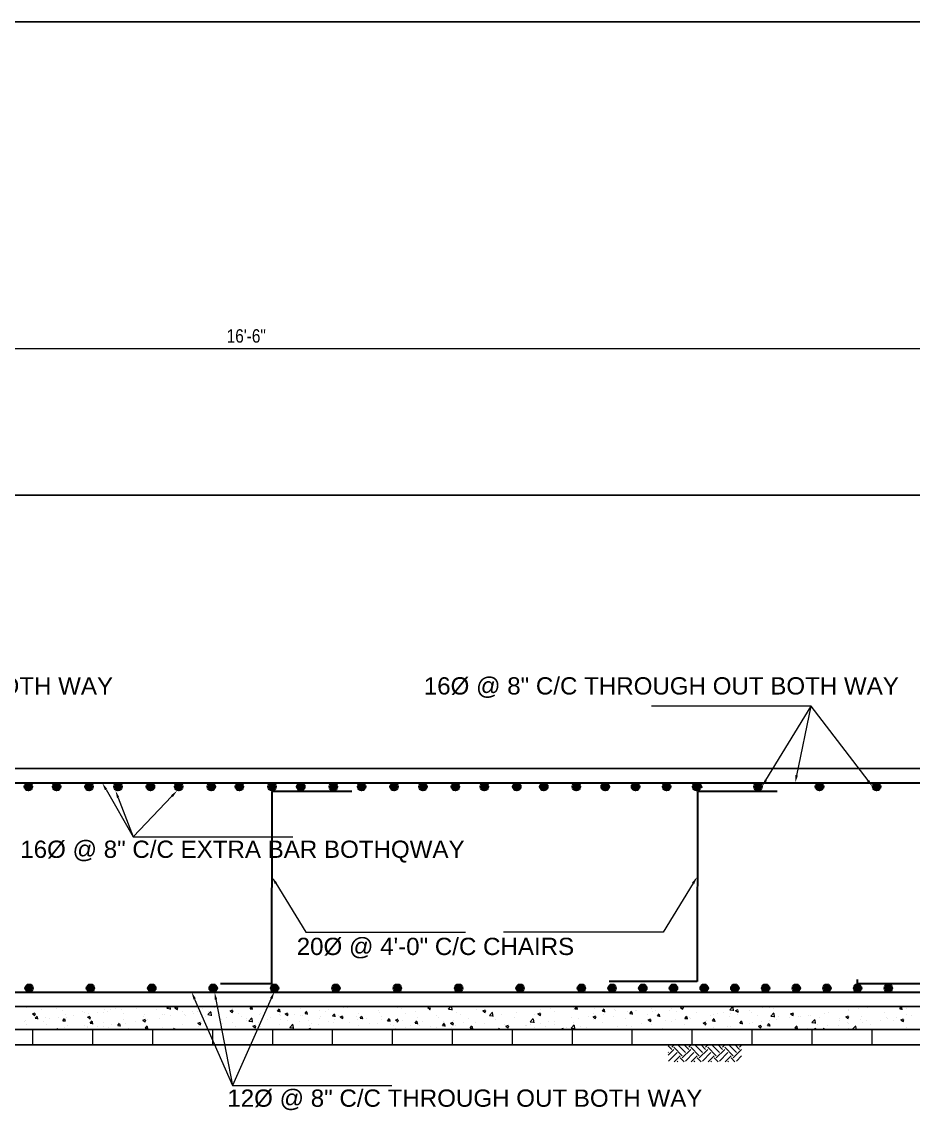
# Model space of a CAD drawing. Header units: inches. Extents: x 57837 to 133168, y 6972 to 27776.
# Drawn here: x 69061 to 69526, y 19469 to 20037 of the extents above; entities that cross this region are included whole.
import ezdxf

# ---------------------------------------------------------------- set-up
doc = ezdxf.new("R2010")
doc.units = ezdxf.units.IN
doc.header["$MEASUREMENT"] = 0
for name, color, linetype, lineweight in [('DIM', 2, 'Continuous', 13), ('HACTH', 153, 'Continuous', 5), ('HATCH', 74, 'Continuous', 5), ('ROD', 1, 'Continuous', 40), ('rod position', 1, 'Continuous', 30)]:
    doc.layers.add(name, color=color, linetype=linetype, lineweight=lineweight)
doc.layers.add('elevation', color=3, linetype='Continuous')
doc.layers.add('text', color=255, linetype='Continuous')
doc.styles.add('Arial', font='arial.ttf', dxfattribs={"height": 6.5})
doc.styles.get("Standard").update_dxf_attribs({"font": 'ARIALN.TTF', "height": 7})

msp = doc.modelspace()

# ---------------------------------------------------------------- hatches: boundary and pattern name
at = {"layer": 'ROD'}
h = msp.add_hatch(color=5, dxfattribs=at)
h.set_gradient(color1=(0, 0, 255), one_color=1, tint=1, name='SPHERICAL')
h.paths.add_polyline_path([(69066.89, 19637.99, 1), (69062.89, 19637.99, 1)])
h = msp.add_hatch(color=5, dxfattribs=at)
h.set_gradient(color1=(0, 0, 255), one_color=1, tint=1, name='SPHERICAL')
h.paths.add_polyline_path([(69081.6, 19637.99, 1), (69077.6, 19637.99, 1)])
h = msp.add_hatch(color=5, dxfattribs=at)
h.set_gradient(color1=(0, 0, 255), one_color=1, tint=1, name='SPHERICAL')
h.paths.add_polyline_path([(69098.56, 19637.99, 1), (69094.56, 19637.99, 1)])
h = msp.add_hatch(color=5, dxfattribs=at)
h.set_gradient(color1=(0, 0, 255), one_color=1, tint=1, name='SPHERICAL')
h.paths.add_polyline_path([(69113.6, 19637.99, 1), (69109.6, 19637.99, 1)])
h = msp.add_hatch(color=5, dxfattribs=at)
h.set_gradient(color1=(0, 0, 255), one_color=1, tint=1, name='SPHERICAL')
h.paths.add_polyline_path([(69130.56, 19637.99, 1), (69126.56, 19637.99, 1)])
h = msp.add_hatch(color=5, dxfattribs=at)
h.set_gradient(color1=(0, 0, 255), one_color=1, tint=1, name='SPHERICAL')
h.paths.add_polyline_path([(69145.27, 19637.99, 1), (69141.27, 19637.99, 1)])
h = msp.add_hatch(color=5, dxfattribs=at)
h.set_gradient(color1=(0, 0, 255), one_color=1, tint=1, name='SPHERICAL')
h.paths.add_polyline_path([(69162.23, 19637.99, 1), (69158.23, 19637.99, 1)])
h = msp.add_hatch(color=5, dxfattribs=at)
h.set_gradient(color1=(0, 0, 255), one_color=1, tint=1, name='SPHERICAL')
h.paths.add_polyline_path([(69176.93, 19637.99, 1), (69172.93, 19637.99, 1)])
h = msp.add_hatch(color=5, dxfattribs=at)
h.set_gradient(color1=(0, 0, 255), one_color=1, tint=1, name='SPHERICAL')
h.paths.add_polyline_path([(69193.89, 19637.99, 1), (69189.89, 19637.99, 1)])
h = msp.add_hatch(color=5, dxfattribs=at)
h.set_gradient(color1=(0, 0, 255), one_color=1, tint=1, name='SPHERICAL')
h.paths.add_polyline_path([(69208.93, 19637.99, 1), (69204.93, 19637.99, 1)])
h = msp.add_hatch(color=5, dxfattribs=at)
h.set_gradient(color1=(0, 0, 255), one_color=1, tint=1, name='SPHERICAL')
h.paths.add_polyline_path([(69225.89, 19637.99, 1), (69221.89, 19637.99, 1)])
h = msp.add_hatch(color=5, dxfattribs=at)
h.set_gradient(color1=(0, 0, 255), one_color=1, tint=1, name='SPHERICAL')
h.paths.add_polyline_path([(69240.6, 19637.99, 1), (69236.6, 19637.99, 1)])
h = msp.add_hatch(color=5, dxfattribs=at)
h.set_gradient(color1=(0, 0, 255), one_color=1, tint=1, name='SPHERICAL')
h.paths.add_polyline_path([(69257.56, 19637.99, 1), (69253.56, 19637.99, 1)])
h = msp.add_hatch(color=5, dxfattribs=at)
h.set_gradient(color1=(0, 0, 255), one_color=1, tint=1, name='SPHERICAL')
h.paths.add_polyline_path([(69272.6, 19637.99, 1), (69268.6, 19637.99, 1)])
h = msp.add_hatch(color=5, dxfattribs=at)
h.set_gradient(color1=(0, 0, 255), one_color=1, tint=1, name='SPHERICAL')
h.paths.add_polyline_path([(69289.56, 19637.99, 1), (69285.56, 19637.99, 1)])
h = msp.add_hatch(color=5, dxfattribs=at)
h.set_gradient(color1=(0, 0, 255), one_color=1, tint=1, name='SPHERICAL')
h.paths.add_polyline_path([(69304.6, 19637.99, 1), (69300.6, 19637.99, 1)])
h = msp.add_hatch(color=5, dxfattribs=at)
h.set_gradient(color1=(0, 0, 255), one_color=1, tint=1, name='SPHERICAL')
h.paths.add_polyline_path([(69321.56, 19637.99, 1), (69317.56, 19637.99, 1)])
h = msp.add_hatch(color=5, dxfattribs=at)
h.set_gradient(color1=(0, 0, 255), one_color=1, tint=1, name='SPHERICAL')
h.paths.add_polyline_path([(69335.63, 19637.99, 1), (69331.63, 19637.99, 1)])
h = msp.add_hatch(color=5, dxfattribs=at)
h.set_gradient(color1=(0, 0, 255), one_color=1, tint=1, name='SPHERICAL')
h.paths.add_polyline_path([(69352.59, 19637.99, 1), (69348.59, 19637.99, 1)])
h = msp.add_hatch(color=5, dxfattribs=at)
h.set_gradient(color1=(0, 0, 255), one_color=1, tint=1, name='SPHERICAL')
h.paths.add_polyline_path([(69367.63, 19637.99, 1), (69363.63, 19637.99, 1)])
h = msp.add_hatch(color=5, dxfattribs=at)
h.set_gradient(color1=(0, 0, 255), one_color=1, tint=1, name='SPHERICAL')
h.paths.add_polyline_path([(69383.45, 19637.99, 1), (69379.45, 19637.99, 1)])
h = msp.add_hatch(color=5, dxfattribs=at)
h.set_gradient(color1=(0, 0, 255), one_color=1, tint=1, name='SPHERICAL')
h.paths.add_polyline_path([(69399.63, 19637.99, 1), (69395.63, 19637.99, 1)])
h = msp.add_hatch(color=5, dxfattribs=at)
h.set_gradient(color1=(0, 0, 255), one_color=1, tint=1, name='SPHERICAL')
h.paths.add_polyline_path([(69415.33, 19637.99, 1), (69411.33, 19637.99, 1)])
h = msp.add_hatch(color=5, dxfattribs=at)
h.set_gradient(color1=(0, 0, 255), one_color=1, tint=1, name='SPHERICAL')
h.paths.add_polyline_path([(69447.33, 19637.99, 1), (69443.33, 19637.99, 1)])
h = msp.add_hatch(color=5, dxfattribs=at)
h.set_gradient(color1=(0, 0, 255), one_color=1, tint=1, name='SPHERICAL')
h.paths.add_polyline_path([(69479.38, 19637.99, 1), (69475.38, 19637.99, 1)])
h = msp.add_hatch(color=5, dxfattribs=at)
h.set_gradient(color1=(0, 0, 255), one_color=1, tint=1, name='SPHERICAL')
h.paths.add_polyline_path([(69509.12, 19637.99, 1), (69505.12, 19637.99, 1)])
h = msp.add_hatch(color=5, dxfattribs=at)
h.set_gradient(color1=(0, 0, 255), one_color=1, tint=1, name='SPHERICAL')
h.paths.add_polyline_path([(69067.25, 19532.96, 1), (69063.25, 19532.96, 1)])
h = msp.add_hatch(color=5, dxfattribs=at)
h.set_gradient(color1=(0, 0, 255), one_color=1, tint=1, name='SPHERICAL')
h.paths.add_polyline_path([(69099.25, 19532.96, 1), (69095.25, 19532.96, 1)])
h = msp.add_hatch(color=5, dxfattribs=at)
h.set_gradient(color1=(0, 0, 255), one_color=1, tint=1, name='SPHERICAL')
h.paths.add_polyline_path([(69131.25, 19532.96, 1), (69127.25, 19532.96, 1)])
h = msp.add_hatch(color=5, dxfattribs=at)
h.set_gradient(color1=(0, 0, 255), one_color=1, tint=1, name='SPHERICAL')
h.paths.add_polyline_path([(69163.25, 19532.96, 1), (69159.25, 19532.96, 1)])
h = msp.add_hatch(color=5, dxfattribs=at)
h.set_gradient(color1=(0, 0, 255), one_color=1, tint=1, name='SPHERICAL')
h.paths.add_polyline_path([(69195.25, 19532.96, 1), (69191.25, 19532.96, 1)])
h = msp.add_hatch(color=5, dxfattribs=at)
h.set_gradient(color1=(0, 0, 255), one_color=1, tint=1, name='SPHERICAL')
h.paths.add_polyline_path([(69227.25, 19532.96, 1), (69223.25, 19532.96, 1)])
h = msp.add_hatch(color=5, dxfattribs=at)
h.set_gradient(color1=(0, 0, 255), one_color=1, tint=1, name='SPHERICAL')
h.paths.add_polyline_path([(69259.25, 19532.96, 1), (69255.25, 19532.96, 1)])
h = msp.add_hatch(color=5, dxfattribs=at)
h.set_gradient(color1=(0, 0, 255), one_color=1, tint=1, name='SPHERICAL')
h.paths.add_polyline_path([(69291.25, 19532.96, 1), (69287.25, 19532.96, 1)])
h = msp.add_hatch(color=5, dxfattribs=at)
h.set_gradient(color1=(0, 0, 255), one_color=1, tint=1, name='SPHERICAL')
h.paths.add_polyline_path([(69323.25, 19532.96, 1), (69319.25, 19532.96, 1)])
h = msp.add_hatch(color=5, dxfattribs=at)
h.set_gradient(color1=(0, 0, 255), one_color=1, tint=1, name='SPHERICAL')
h.paths.add_polyline_path([(69355.25, 19532.96, 1), (69351.25, 19532.96, 1)])
h = msp.add_hatch(color=5, dxfattribs=at)
h.set_gradient(color1=(0, 0, 255), one_color=1, tint=1, name='SPHERICAL')
h.paths.add_polyline_path([(69371.25, 19532.96, 1), (69367.25, 19532.96, 1)])
h = msp.add_hatch(color=5, dxfattribs=at)
h.set_gradient(color1=(0, 0, 255), one_color=1, tint=1, name='SPHERICAL')
h.paths.add_polyline_path([(69387.25, 19532.96, 1), (69383.25, 19532.96, 1)])
h = msp.add_hatch(color=5, dxfattribs=at)
h.set_gradient(color1=(0, 0, 255), one_color=1, tint=1, name='SPHERICAL')
h.paths.add_polyline_path([(69403.25, 19532.96, 1), (69399.25, 19532.96, 1)])
h = msp.add_hatch(color=5, dxfattribs=at)
h.set_gradient(color1=(0, 0, 255), one_color=1, tint=1, name='SPHERICAL')
h.paths.add_polyline_path([(69419.25, 19532.96, 1), (69415.25, 19532.96, 1)])
h = msp.add_hatch(color=5, dxfattribs=at)
h.set_gradient(color1=(0, 0, 255), one_color=1, tint=1, name='SPHERICAL')
h.paths.add_polyline_path([(69435.25, 19532.96, 1), (69431.25, 19532.96, 1)])
h = msp.add_hatch(color=5, dxfattribs=at)
h.set_gradient(color1=(0, 0, 255), one_color=1, tint=1, name='SPHERICAL')
h.paths.add_polyline_path([(69451.25, 19532.96, 1), (69447.25, 19532.96, 1)])
h = msp.add_hatch(color=5, dxfattribs=at)
h.set_gradient(color1=(0, 0, 255), one_color=1, tint=1, name='SPHERICAL')
h.paths.add_polyline_path([(69467.25, 19532.96, 1), (69463.25, 19532.96, 1)])
h = msp.add_hatch(color=5, dxfattribs=at)
h.set_gradient(color1=(0, 0, 255), one_color=1, tint=1, name='SPHERICAL')
h.paths.add_polyline_path([(69483.25, 19532.96, 1), (69479.25, 19532.96, 1)])
h = msp.add_hatch(color=5, dxfattribs=at)
h.set_gradient(color1=(0, 0, 255), one_color=1, tint=1, name='SPHERICAL')
h.paths.add_polyline_path([(69499.25, 19532.96, 1), (69495.25, 19532.96, 1)])
h = msp.add_hatch(color=5, dxfattribs=at)
h.set_gradient(color1=(0, 0, 255), one_color=1, tint=1, name='SPHERICAL')
h.paths.add_polyline_path([(69515.25, 19532.96, 1), (69511.25, 19532.96, 1)])

# ---------------------------------------------------------------- linework, layer by layer
at = {"color": 1}
msp.add_line((67637.87, 20036.78), (70517.87, 20036.78), dxfattribs=at)
at = {"layer": 'DIM'}
msp.add_line((69571.13, 19866.35), (68786.35, 19866.35), dxfattribs=at)
at = {"layer": 'DIM', "lineweight": 13}
for p, q in [((69473.08, 19679.97), (69389.84, 19679.97)), ((69473.08, 19679.97), (69389.84, 19679.97)), ((69473.08, 19679.97), (69389.84, 19679.97)), ((69449.42, 19641.4), (69473.08, 19679.97)), ((69465.5, 19643.91), (69473.08, 19679.97)), ((69502.69, 19641.17), (69473.08, 19679.97)), ((69105.38, 19636.52), (69119.58, 19611.94)), ((69111.72, 19632.26), (69119.58, 19611.94)), ((69139.72, 19633.09), (69119.58, 19611.94)), ((69119.58, 19611.94), (69202.82, 19611.94)), ((69119.58, 19611.94), (69202.82, 19611.94)), ((69119.58, 19611.94), (69202.82, 19611.94)), ((69193.93, 19587.63), (69209.62, 19562.16)), ((69411.49, 19587.63), (69395.8, 19562.16)), ((69209.62, 19562.16), (69292.85, 19562.16)), ((69395.8, 19562.16), (69312.56, 19562.16)), ((69151.59, 19527.29), (69171.24, 19482.18)), ((69162.68, 19527.03), (69171.24, 19482.18)), ((69191.53, 19527.57), (69171.24, 19482.18)), ((69171.24, 19482.18), (69254.47, 19482.18)), ((69171.24, 19482.18), (69254.47, 19482.18)), ((69171.24, 19482.18), (69254.47, 19482.18))]:
    msp.add_line(p, q, dxfattribs=at)
for points in [[(69104.81, 19636.19), (69103.38, 19639.98), (69105.96, 19636.85)], [(69449.99, 19641.05), (69447.33, 19637.99), (69448.85, 19641.75)], [(69466.15, 19643.77), (69464.68, 19639.99), (69464.85, 19644.05)], [(69503.22, 19641.58), (69505.12, 19637.99), (69502.16, 19640.77)], [(69111.1, 19632.02), (69110.28, 19635.99), (69112.34, 19632.5)], [(69139.24, 19633.55), (69142.48, 19635.98), (69140.21, 19632.63)], [(69193.36, 19587.28), (69191.83, 19591.03), (69194.49, 19587.98)], [(69410.92, 19587.98), (69413.59, 19591.03), (69412.06, 19587.28)], [(69150.97, 19527.02), (69149.99, 19530.96), (69152.2, 19527.56)], [(69162.03, 19526.9), (69161.93, 19530.96), (69163.34, 19527.15)], [(69190.92, 19527.84), (69193.16, 19531.22), (69192.14, 19527.3)]]:
    msp.add_solid(points, dxfattribs=at)
at = {"layer": 'elevation'}
for p, q in [((70378.08, 19790.03), (68818.04, 19790.03)), ((68818.04, 19647.48), (69538.82, 19647.47)), ((67748.73, 19523.48), (70378.08, 19523.48)), ((67748.73, 19523.48), (70378.08, 19523.48)), ((70378.08, 19511.48), (67748.73, 19511.48)), ((70378.08, 19511.48), (67748.73, 19511.48)), ((67748.73, 19503.48), (70378.08, 19503.48))]:
    msp.add_line(p, q, dxfattribs=at)
at = {"layer": 'HACTH', "lineweight": 0}
for p, q in [((69063.83, 19522.88), (69063.83, 19522.88)), ((69068.36, 19523.21), (69068.36, 19523.21)), ((69071.94, 19521.72), (69071.94, 19521.72)), ((69079.71, 19522.14), (69079.71, 19522.14)), ((69082.62, 19521.27), (69082.62, 19521.27)), ((69093.29, 19520.82), (69093.29, 19520.82)), ((69099.75, 19523.06), (69099.75, 19523.06)), ((69104.45, 19521.69), (69104.45, 19521.69)), ((69105.95, 19520.97), (69105.95, 19520.97)), ((69107.83, 19521.76), (69107.83, 19521.76)), ((69110.43, 19522.61), (69110.43, 19522.61)), ((69113.52, 19521.96), (69113.52, 19521.96)), ((69113.71, 19523.31), (69113.77, 19523.48)), ((69114.84, 19523.19), (69114.84, 19523.19)), ((69121.11, 19522.15), (69121.11, 19522.15)), ((69131.78, 19521.7), (69131.78, 19521.7)), ((69137.14, 19522.46), (69138.11, 19523.48)), ((69137.14, 19522.46), (69138.92, 19522.19)), ((69139.07, 19521.85), (69138.88, 19523.48)), ((69141.31, 19522.76), (69142.71, 19523.3)), ((69141.31, 19522.76), (69142.3, 19522.09)), ((69142.45, 19521.71), (69142.86, 19522.92)), ((69142.46, 19521.25), (69142.46, 19521.25)), ((69145.35, 19520.72), (69145.35, 19520.72)), ((69150.46, 19520.76), (69150.46, 19520.76)), ((69153.14, 19520.8), (69153.14, 19520.8)), ((69155.62, 19522.13), (69155.62, 19522.13)), ((69158.49, 19519.15), (69160.05, 19520.78)), ((69158.69, 19520.71), (69158.69, 19520.71)), ((69162.13, 19522.77), (69162.13, 19522.77)), ((69165.72, 19523.41), (69165.72, 19523.41)), ((69166.68, 19523.48), (69167.31, 19523.42)), ((69167.46, 19523.04), (69167.38, 19523.48)), ((69170.05, 19521.16), (69171.45, 19521.7)), ((69170.05, 19521.16), (69171.04, 19520.49)), ((69171.2, 19520.11), (69171.6, 19521.32)), ((69171.32, 19522.38), (69171.32, 19522.38)), ((69176.33, 19523.04), (69176.33, 19523.04)), ((69180.46, 19522.27), (69181.42, 19523.42)), ((69180.46, 19522.27), (69181.66, 19522.17)), ((69181.81, 19521.78), (69181.58, 19523.03)), ((69194.81, 19521.01), (69195.77, 19522.16)), ((69194.81, 19521.01), (69196, 19520.91)), ((69196.15, 19520.53), (69195.92, 19521.78)), ((69196.24, 19520.94), (69196.24, 19520.94)), ((69206.63, 19522.44), (69206.63, 19522.44)), ((69209.15, 19519.76), (69210.12, 19520.91)), ((69210.5, 19519.27), (69210.27, 19520.52)), ((69216.48, 19521.13), (69216.48, 19521.13)), ((69219.62, 19520.84), (69219.62, 19520.84)), ((69221.49, 19521.79), (69221.49, 19521.79)), ((69229.06, 19522.78), (69229.06, 19522.78)), ((69231.28, 19522.85), (69231.28, 19522.85)), ((69245.49, 19523.35), (69245.53, 19523.48)), ((69247.41, 19521.38), (69247.41, 19521.38)), ((69257.51, 19522.66), (69257.51, 19522.66)), ((69259.4, 19522.46), (69259.4, 19522.46)), ((69266.65, 19520.54), (69266.65, 19520.54)), ((69273.08, 19522.81), (69274.48, 19523.34)), ((69273.08, 19522.81), (69274.08, 19522.13)), ((69274.23, 19521.75), (69274.63, 19522.96)), ((69274.23, 19521.53), (69274.23, 19521.53)), ((69283.9, 19522.08), (69285.24, 19523.48)), ((69283.9, 19522.08), (69285.68, 19521.81)), ((69285.84, 19521.47), (69285.61, 19523.37)), ((69286.86, 19523.2), (69286.86, 19523.2)), ((69298.42, 19521.69), (69298.42, 19521.69)), ((69301.82, 19521.2), (69303.22, 19521.74)), ((69301.82, 19521.2), (69302.82, 19520.53)), ((69302.03, 19521.47), (69302.03, 19521.47)), ((69302.97, 19520.15), (69303.38, 19521.36)), ((69308.69, 19523.1), (69308.69, 19523.1)), ((69313.7, 19523.47), (69313.7, 19523.47)), ((69332.02, 19521.95), (69332.02, 19521.95)), ((69335.86, 19523.48), (69336.68, 19523.4)), ((69336.83, 19523.02), (69336.75, 19523.48)), ((69337.03, 19522.61), (69337.03, 19522.61)), ((69338.53, 19523.35), (69338.53, 19523.35)), ((69339.2, 19520.63), (69339.2, 19520.63)), ((69349.21, 19522.9), (69349.21, 19522.9)), ((69349.3, 19521.91), (69349.3, 19521.91)), ((69349.83, 19522.25), (69350.79, 19523.4)), ((69349.83, 19522.25), (69351.02, 19522.15)), ((69351.18, 19521.76), (69350.95, 19523.02)), ((69359.69, 19523.41), (69359.69, 19523.41)), ((69359.88, 19522.45), (69359.88, 19522.45)), ((69364.17, 19521), (69365.14, 19522.15)), ((69364.17, 19521), (69365.37, 19520.89)), ((69365.52, 19520.51), (69365.29, 19521.76)), ((69370.56, 19522), (69370.56, 19522)), ((69371.19, 19521.55), (69371.19, 19521.55)), ((69377.19, 19520.7), (69377.19, 19520.7)), ((69377.26, 19523.4), (69377.29, 19523.48)), ((69378.52, 19519.74), (69379.48, 19520.89)), ((69379.87, 19519.25), (69379.64, 19520.51)), ((69381.24, 19521.55), (69381.24, 19521.55)), ((69382.19, 19521.36), (69382.19, 19521.36)), ((69389.77, 19522.35), (69389.77, 19522.35)), ((69390.21, 19520.94), (69390.21, 19520.94)), ((69391.91, 19521.1), (69391.91, 19521.1)), ((69399.31, 19521.16), (69399.31, 19521.16)), ((69400.47, 19522.35), (69400.47, 19522.35)), ((69402.59, 19520.65), (69402.59, 19520.65)), ((69404.86, 19522.85), (69406.26, 19523.39)), ((69404.86, 19522.85), (69405.85, 19522.18)), ((69406, 19521.8), (69406.41, 19523)), ((69410.97, 19523.16), (69410.97, 19523.16)), ((69430.67, 19521.7), (69432.22, 19523.33)), ((69430.67, 19521.7), (69432.45, 19521.43)), ((69432.6, 19521.09), (69432.38, 19522.99)), ((69433.6, 19521.25), (69435, 19521.79)), ((69433.6, 19521.25), (69434.59, 19520.58)), ((69434.75, 19520.19), (69435.15, 19521.4)), ((69434.93, 19521.1), (69434.93, 19521.1)), ((69441.09, 19521.16), (69441.09, 19521.16)), ((69447.56, 19522.77), (69447.56, 19522.77)), ((69451.48, 19522.66), (69451.48, 19522.66)), ((69452.57, 19523.43), (69452.57, 19523.43)), ((69453.6, 19522.17), (69453.6, 19522.17)), ((69492.26, 19521.59), (69492.26, 19521.59)), ((69492.72, 19521.52), (69492.72, 19521.52)), ((69497.73, 19522.18), (69497.73, 19522.18)), ((69502.37, 19522.87), (69502.37, 19522.87)), ((69505.03, 19523.48), (69506.05, 19523.39)), ((69505.31, 19523.17), (69505.31, 19523.17)), ((69506.2, 19523), (69506.11, 19523.48)), ((69509.04, 19523.44), (69509.05, 19523.48)), ((69519.2, 19522.24), (69520.16, 19523.39)), ((69519.2, 19522.24), (69520.39, 19522.13)), ((69520.54, 19521.75), (69520.31, 19523)), ((69522.76, 19522.25), (69522.76, 19522.25)), ((69063.1, 19515.33), (69063.1, 19515.33)), ((69063.59, 19516.22), (69063.59, 19516.22)), ((69067.02, 19519.52), (69068.42, 19520.05)), ((69067.02, 19519.52), (69068.01, 19518.84)), ((69068.05, 19520.14), (69068.05, 19520.14)), ((69068.16, 19518.46), (69068.57, 19519.67)), ((69068.47, 19517.27), (69069.44, 19518.42)), ((69068.47, 19517.27), (69069.67, 19517.16)), ((69069.82, 19516.78), (69069.59, 19518.03)), ((69072.84, 19515.75), (69072.84, 19515.75)), ((69073.69, 19517.5), (69073.69, 19517.5)), ((69075.73, 19516.99), (69075.73, 19516.99)), ((69080.74, 19517.65), (69080.74, 19517.65)), ((69082.82, 19516.01), (69083.78, 19517.16)), ((69082.82, 19516.01), (69084.01, 19515.91)), ((69084.17, 19515.52), (69083.94, 19516.78)), ((69084.08, 19519), (69084.08, 19519)), ((69084.51, 19517.75), (69084.51, 19517.75)), ((69088.31, 19518.64), (69088.31, 19518.64)), ((69094.35, 19520.41), (69094.35, 19520.41)), ((69095.76, 19517.91), (69097.16, 19518.45)), ((69095.76, 19517.91), (69096.75, 19517.24)), ((69096.17, 19519.75), (69096.17, 19519.75)), ((69096.91, 19516.86), (69097.31, 19518.07)), ((69097.16, 19514.76), (69098.13, 19515.9)), ((69098.51, 19514.27), (69098.28, 19515.52)), ((69100.94, 19520.31), (69100.94, 19520.31)), ((69103.97, 19520.37), (69103.97, 19520.37)), ((69104.21, 19515.03), (69104.21, 19515.03)), ((69114.59, 19516.53), (69114.59, 19516.53)), ((69114.65, 19519.92), (69114.65, 19519.92)), ((69120.89, 19515.74), (69120.89, 19515.74)), ((69124.5, 19516.31), (69125.9, 19516.85)), ((69124.5, 19516.31), (69125.5, 19515.64)), ((69124.86, 19517.94), (69124.86, 19517.94)), ((69125.32, 19519.47), (69125.32, 19519.47)), ((69125.65, 19515.26), (69126.06, 19516.47)), ((69125.9, 19516.4), (69125.9, 19516.4)), ((69127.14, 19516.76), (69127.14, 19516.76)), ((69133.48, 19517.4), (69133.48, 19517.4)), ((69134.97, 19519.22), (69134.97, 19519.22)), ((69136, 19519.02), (69136, 19519.02)), ((69138.8, 19518.76), (69138.8, 19518.76)), ((69146.11, 19519.06), (69146.11, 19519.06)), ((69146.68, 19518.57), (69146.68, 19518.57)), ((69151.11, 19519.72), (69151.11, 19519.72)), ((69153.24, 19514.71), (69154.65, 19515.25)), ((69154.39, 19513.66), (69154.8, 19514.86)), ((69155.38, 19515.47), (69155.38, 19515.47)), ((69157.35, 19518.11), (69157.35, 19518.11)), ((69158.49, 19519.15), (69160.27, 19518.88)), ((69160.42, 19518.54), (69160.2, 19520.44)), ((69163.81, 19520.35), (69163.81, 19520.35)), ((69165.48, 19516.75), (69165.48, 19516.75)), ((69168.03, 19517.66), (69168.03, 19517.66)), ((69171.06, 19515.15), (69171.06, 19515.15)), ((69174.49, 19519.9), (69174.49, 19519.9)), ((69175.87, 19518.25), (69175.87, 19518.25)), ((69178.64, 19516.15), (69178.64, 19516.15)), ((69178.71, 19517.21), (69178.71, 19517.21)), ((69179.83, 19515.84), (69181.39, 19517.47)), ((69179.83, 19515.84), (69181.61, 19515.57)), ((69181.76, 19515.23), (69181.54, 19517.13)), ((69184.63, 19514.84), (69184.63, 19514.84)), ((69185.17, 19519.45), (69185.17, 19519.45)), ((69186.14, 19519.66), (69186.14, 19519.66)), ((69189.38, 19516.76), (69189.38, 19516.76)), ((69191.27, 19517.81), (69191.27, 19517.81)), ((69195.84, 19519), (69195.84, 19519)), ((69196.28, 19518.47), (69196.28, 19518.47)), ((69196.29, 19516.84), (69196.29, 19516.84)), ((69198.79, 19519.56), (69200.19, 19520.1)), ((69198.79, 19519.56), (69199.79, 19518.89)), ((69199.94, 19518.51), (69200.35, 19519.71)), ((69200.06, 19516.31), (69200.06, 19516.31)), ((69203.85, 19519.46), (69203.85, 19519.46)), ((69206.38, 19515.78), (69206.38, 19515.78)), ((69206.52, 19518.55), (69206.52, 19518.55)), ((69207.96, 19518.84), (69207.96, 19518.84)), ((69209.15, 19519.76), (69210.35, 19519.65)), ((69210.74, 19515.86), (69210.74, 19515.86)), ((69216.65, 19517.19), (69216.65, 19517.19)), ((69217.2, 19518.09), (69217.2, 19518.09)), ((69221.41, 19515.41), (69221.41, 19515.41)), ((69223.5, 19518.5), (69224.46, 19519.65)), ((69223.5, 19518.5), (69224.69, 19518.4)), ((69223.8, 19514.9), (69223.8, 19514.9)), ((69224.41, 19516.45), (69224.41, 19516.45)), ((69224.84, 19518.02), (69224.61, 19519.27)), ((69226.75, 19518.47), (69226.75, 19518.47)), ((69227.53, 19517.96), (69228.93, 19518.49)), ((69227.53, 19517.96), (69228.53, 19517.29)), ((69227.87, 19517.64), (69227.87, 19517.64)), ((69228.68, 19516.9), (69229.09, 19518.11)), ((69232.09, 19514.96), (69232.09, 19514.96)), ((69236.08, 19518.45), (69236.08, 19518.45)), ((69236.43, 19516.56), (69236.43, 19516.56)), ((69237.14, 19519.97), (69237.14, 19519.97)), ((69237.84, 19517.25), (69238.81, 19518.4)), ((69237.84, 19517.25), (69239.04, 19517.14)), ((69238.55, 19517.19), (69238.55, 19517.19)), ((69239.19, 19516.76), (69238.96, 19518.01)), ((69241.44, 19517.22), (69241.44, 19517.22)), ((69247.74, 19520.46), (69247.74, 19520.46)), ((69249.01, 19518.22), (69249.01, 19518.22)), ((69249.22, 19516.74), (69249.22, 19516.74)), ((69252.19, 19515.99), (69253.15, 19517.14)), ((69252.19, 19515.99), (69253.38, 19515.89)), ((69253.54, 19515.51), (69253.3, 19516.76)), ((69256.28, 19516.36), (69257.68, 19516.89)), ((69256.28, 19516.36), (69257.27, 19515.68)), ((69257.27, 19516), (69257.27, 19516)), ((69257.42, 19515.3), (69257.83, 19516.51)), ((69259.9, 19516.29), (69259.9, 19516.29)), ((69261.65, 19519.88), (69261.65, 19519.88)), ((69266.53, 19514.74), (69267.5, 19515.89)), ((69267.04, 19515.46), (69267.04, 19515.46)), ((69267.88, 19514.25), (69267.65, 19515.5)), ((69267.66, 19517.5), (69267.66, 19517.5)), ((69270.58, 19515.84), (69270.58, 19515.84)), ((69277.93, 19518.91), (69277.93, 19518.91)), ((69278.7, 19517.46), (69278.7, 19517.46)), ((69281.25, 19515.39), (69281.25, 19515.39)), ((69281.6, 19515.31), (69281.6, 19515.31)), ((69285.02, 19514.75), (69286.42, 19515.29)), ((69286.17, 19513.7), (69286.57, 19514.91)), ((69286.6, 19515.97), (69286.6, 19515.97)), ((69288.03, 19520.19), (69288.03, 19520.19)), ((69290.37, 19519.46), (69290.37, 19519.46)), ((69291.93, 19514.94), (69291.93, 19514.94)), ((69294.18, 19516.97), (69294.18, 19516.97)), ((69298.17, 19515.03), (69298.17, 19515.03)), ((69305.25, 19518.77), (69306.81, 19520.4)), ((69305.25, 19518.77), (69307.03, 19518.5)), ((69306.81, 19518.63), (69306.81, 19518.63)), ((69307.18, 19518.16), (69306.96, 19520.06)), ((69308.44, 19516.44), (69308.44, 19516.44)), ((69311.82, 19519.29), (69311.82, 19519.29)), ((69318.54, 19517.72), (69318.54, 19517.72)), ((69319.39, 19520.28), (69319.39, 19520.28)), ((69326.59, 19515.46), (69328.15, 19517.09)), ((69326.59, 19515.46), (69328.37, 19515.19)), ((69328.53, 19514.85), (69328.3, 19516.75)), ((69328.93, 19519.22), (69328.93, 19519.22)), ((69330.57, 19519.6), (69331.97, 19520.14)), ((69330.57, 19519.6), (69331.56, 19518.93)), ((69331.71, 19518.55), (69332.12, 19519.76)), ((69336.2, 19515.54), (69336.2, 19515.54)), ((69339.34, 19515.72), (69339.34, 19515.72)), ((69347.86, 19517.54), (69347.86, 19517.54)), ((69349.06, 19515.25), (69349.06, 19515.25)), ((69351.97, 19517.38), (69351.97, 19517.38)), ((69356.98, 19518.04), (69356.98, 19518.04)), ((69359.31, 19518), (69360.71, 19518.54)), ((69359.31, 19518), (69360.3, 19517.33)), ((69359.45, 19516.75), (69359.45, 19516.75)), ((69359.52, 19519.54), (69359.52, 19519.54)), ((69360.46, 19516.95), (69360.86, 19518.16)), ((69364.32, 19515.15), (69364.32, 19515.15)), ((69364.55, 19519.04), (69364.55, 19519.04)), ((69369.72, 19518.16), (69369.72, 19518.16)), ((69375.98, 19517.15), (69375.98, 19517.15)), ((69378.52, 19519.74), (69379.71, 19519.64)), ((69379.82, 19519.44), (69379.82, 19519.44)), ((69387.64, 19519.16), (69387.64, 19519.16)), ((69388.05, 19516.4), (69389.45, 19516.94)), ((69388.05, 19516.4), (69389.05, 19515.73)), ((69389.2, 19515.35), (69389.61, 19516.55)), ((69392.86, 19518.49), (69393.83, 19519.64)), ((69392.86, 19518.49), (69394.06, 19518.38)), ((69394.21, 19518), (69393.98, 19519.25)), ((69397.14, 19516.13), (69397.14, 19516.13)), ((69400.23, 19515.69), (69400.23, 19515.69)), ((69402.14, 19516.79), (69402.14, 19516.79)), ((69407.21, 19517.23), (69408.17, 19518.38)), ((69407.21, 19517.23), (69408.4, 19517.13)), ((69408.56, 19516.74), (69408.33, 19518)), ((69409.72, 19517.79), (69409.72, 19517.79)), ((69410.33, 19516.97), (69410.33, 19516.97)), ((69413.27, 19520.19), (69413.27, 19520.19)), ((69416.79, 19514.8), (69418.19, 19515.33)), ((69416.79, 19514.8), (69417.79, 19514.13)), ((69417.94, 19513.74), (69418.35, 19514.95)), ((69418.61, 19516.16), (69418.61, 19516.16)), ((69420.72, 19518.47), (69420.72, 19518.47)), ((69421.55, 19515.98), (69422.52, 19517.13)), ((69421.55, 19515.98), (69422.75, 19515.87)), ((69422.35, 19519.45), (69422.35, 19519.45)), ((69422.9, 19515.49), (69422.67, 19516.74)), ((69423.94, 19519.74), (69423.94, 19519.74)), ((69427.36, 19520.11), (69427.36, 19520.11)), ((69430.27, 19518.16), (69430.27, 19518.16)), ((69430.99, 19519.88), (69430.99, 19519.88)), ((69434.62, 19519.29), (69434.62, 19519.29)), ((69435.9, 19514.72), (69436.86, 19515.87)), ((69437.25, 19514.23), (69437.02, 19515.49)), ((69441.94, 19520.17), (69441.94, 19520.17)), ((69442.3, 19514.88), (69442.3, 19514.88)), ((69445.3, 19518.84), (69445.3, 19518.84)), ((69447.31, 19515.54), (69447.31, 19515.54)), ((69451.24, 19516), (69451.24, 19516)), ((69452.01, 19518.39), (69453.57, 19520.02)), ((69452.01, 19518.39), (69453.79, 19518.12)), ((69453.94, 19517.78), (69453.72, 19519.68)), ((69454.88, 19516.54), (69454.88, 19516.54)), ((69455.97, 19518.39), (69455.97, 19518.39)), ((69461.51, 19517.41), (69461.51, 19517.41)), ((69462.34, 19519.65), (69463.74, 19520.18)), ((69462.34, 19519.65), (69463.34, 19518.97)), ((69463.49, 19518.59), (69463.89, 19519.8)), ((69466.65, 19517.94), (69466.65, 19517.94)), ((69467.51, 19518.2), (69467.51, 19518.2)), ((69471.61, 19518.69), (69471.61, 19518.69)), ((69472.52, 19518.86), (69472.52, 19518.86)), ((69473.36, 19515.08), (69474.91, 19516.71)), ((69473.36, 19515.08), (69475.14, 19514.81)), ((69475.29, 19514.47), (69475.07, 19516.37)), ((69477.32, 19517.49), (69477.32, 19517.49)), ((69480.09, 19519.85), (69480.09, 19519.85)), ((69482, 19520.19), (69482, 19520.19)), ((69487.77, 19516.24), (69487.77, 19516.24)), ((69488, 19517.04), (69488, 19517.04)), ((69491.08, 19518.04), (69492.48, 19518.58)), ((69491.08, 19518.04), (69492.08, 19517.37)), ((69492.02, 19514.94), (69492.02, 19514.94)), ((69492.23, 19516.99), (69492.64, 19518.2)), ((69498.68, 19516.59), (69498.68, 19516.59)), ((69499.43, 19518.24), (69499.43, 19518.24)), ((69500.04, 19515.29), (69500.04, 19515.29)), ((69502.12, 19516.22), (69502.12, 19516.22)), ((69509.35, 19516.14), (69509.35, 19516.14)), ((69511.09, 19520.24), (69511.09, 19520.24)), ((69512.51, 19517.72), (69512.51, 19517.72)), ((69512.68, 19516.95), (69512.68, 19516.95)), ((69515.89, 19515.85), (69515.89, 19515.85)), ((69517.68, 19517.61), (69517.68, 19517.61)), ((69519.83, 19516.44), (69521.23, 19516.98)), ((69519.83, 19516.44), (69520.82, 19515.77)), ((69520.03, 19515.68), (69520.03, 19515.68)), ((69520.97, 19515.39), (69521.38, 19516.6)), ((69522.78, 19519.12), (69522.78, 19519.12)), ((69525.26, 19518.61), (69525.26, 19518.61)), ((69063.75, 19514.24), (69063.75, 19514.24)), ((69074.42, 19513.79), (69074.42, 19513.79)), ((69078.99, 19511.48), (69080.36, 19512)), ((69080.46, 19511.48), (69080.51, 19511.62)), ((69083.84, 19512.35), (69083.84, 19512.35)), ((69085.1, 19513.34), (69085.1, 19513.34)), ((69094.1, 19513.75), (69094.1, 19513.75)), ((69095.68, 19512.42), (69095.68, 19512.42)), ((69095.78, 19512.89), (69095.78, 19512.89)), ((69097.16, 19514.76), (69098.36, 19514.65)), ((69100.69, 19513.08), (69100.69, 19513.08)), ((69103.81, 19512.76), (69103.81, 19512.76)), ((69106.45, 19512.44), (69106.45, 19512.44)), ((69108.26, 19514.08), (69108.26, 19514.08)), ((69111.51, 19513.5), (69112.47, 19514.65)), ((69111.51, 19513.5), (69112.71, 19513.4)), ((69112.86, 19513.01), (69112.63, 19514.27)), ((69115.47, 19514.76), (69115.47, 19514.76)), ((69117.13, 19511.99), (69117.13, 19511.99)), ((69125.85, 19512.25), (69126.82, 19513.39)), ((69125.85, 19512.25), (69127.05, 19512.14)), ((69127.2, 19511.76), (69126.97, 19513.01)), ((69127.8, 19511.54), (69127.8, 19511.54)), ((69134.72, 19512.56), (69134.72, 19512.56)), ((69140.61, 19511.48), (69141.16, 19512.14)), ((69141.37, 19511.48), (69141.32, 19511.76)), ((69145.11, 19514.06), (69145.11, 19514.06)), ((69145.85, 19511.83), (69145.85, 19511.83)), ((69153.24, 19514.71), (69154.24, 19514.04)), ((69153.43, 19512.83), (69153.43, 19512.83)), ((69166.06, 19514.49), (69166.06, 19514.49)), ((69172.96, 19512.84), (69172.96, 19512.84)), ((69175.63, 19511.59), (69175.63, 19511.59)), ((69181.99, 19513.11), (69183.39, 19513.65)), ((69181.99, 19513.11), (69182.98, 19512.44)), ((69183.14, 19512.05), (69183.54, 19513.26)), ((69185.89, 19513), (69185.89, 19513)), ((69196, 19514.28), (69196, 19514.28)), ((69198.59, 19511.58), (69198.59, 19511.58)), ((69201.08, 19512.45), (69201.08, 19512.45)), ((69201.18, 19512.53), (69202.73, 19514.16)), ((69201.18, 19512.53), (69202.96, 19512.26)), ((69203.11, 19511.92), (69202.89, 19513.81)), ((69210.73, 19511.51), (69212.13, 19512.04)), ((69210.73, 19511.51), (69210.78, 19511.48)), ((69211.22, 19513.24), (69211.22, 19513.24)), ((69212.22, 19511.48), (69212.28, 19511.66)), ((69212.75, 19514.45), (69212.75, 19514.45)), ((69216.23, 19513.9), (69216.23, 19513.9)), ((69226.51, 19511.81), (69226.51, 19511.81)), ((69236.9, 19513.31), (69236.9, 19513.31)), ((69242.77, 19514.51), (69242.77, 19514.51)), ((69247.17, 19514.72), (69247.17, 19514.72)), ((69253.44, 19514.05), (69253.44, 19514.05)), ((69255.38, 19513.46), (69255.38, 19513.46)), ((69256.38, 19511.99), (69256.38, 19511.99)), ((69261.39, 19512.65), (69261.39, 19512.65)), ((69264.12, 19513.6), (69264.12, 19513.6)), ((69266.53, 19514.74), (69267.73, 19514.63)), ((69268.97, 19513.65), (69268.97, 19513.65)), ((69274.79, 19513.15), (69274.79, 19513.15)), ((69277.68, 19512.25), (69277.68, 19512.25)), ((69280.88, 19513.48), (69281.84, 19514.63)), ((69280.88, 19513.48), (69282.07, 19513.38)), ((69282.23, 19513), (69281.99, 19514.25)), ((69285.02, 19514.75), (69286.01, 19514.08)), ((69285.47, 19512.7), (69285.47, 19512.7)), ((69287.79, 19513.53), (69287.79, 19513.53)), ((69295.22, 19512.23), (69296.19, 19513.38)), ((69295.22, 19512.23), (69296.42, 19512.12)), ((69296.15, 19512.25), (69296.15, 19512.25)), ((69296.57, 19511.74), (69296.34, 19512.99)), ((69302.61, 19514.49), (69302.61, 19514.49)), ((69306.82, 19511.8), (69306.82, 19511.8)), ((69309.99, 19511.48), (69310.53, 19512.12)), ((69310.73, 19511.48), (69310.68, 19511.74)), ((69312.87, 19511.53), (69312.87, 19511.53)), ((69313.28, 19514.03), (69313.28, 19514.03)), ((69313.76, 19513.15), (69315.16, 19513.69)), ((69313.76, 19513.15), (69314.76, 19512.48)), ((69314.13, 19512.4), (69314.13, 19512.4)), ((69314.91, 19512.1), (69315.32, 19513.31)), ((69323.96, 19513.58), (69323.96, 19513.58)), ((69324.53, 19513.54), (69324.53, 19513.54)), ((69326.76, 19514.06), (69326.76, 19514.06)), ((69328.69, 19512.56), (69328.69, 19512.56)), ((69331.77, 19514.72), (69331.77, 19514.72)), ((69334.64, 19513.13), (69334.64, 19513.13)), ((69338.96, 19513.97), (69338.96, 19513.97)), ((69342.5, 19511.55), (69343.91, 19512.09)), ((69342.5, 19511.55), (69342.62, 19511.48)), ((69343.98, 19511.48), (69344.06, 19511.7)), ((69345.31, 19512.68), (69345.31, 19512.68)), ((69347.94, 19512.15), (69349.5, 19513.78)), ((69347.94, 19512.15), (69349.72, 19511.88)), ((69349.87, 19511.54), (69349.65, 19513.43)), ((69352.65, 19513.15), (69352.65, 19513.15)), ((69355.99, 19512.23), (69355.99, 19512.23)), ((69366.67, 19511.78), (69366.67, 19511.78)), ((69369.47, 19511.5), (69369.47, 19511.5)), ((69371.92, 19512.81), (69371.92, 19512.81)), ((69376.93, 19513.47), (69376.93, 19513.47)), ((69379.57, 19512.78), (69379.57, 19512.78)), ((69384.51, 19514.47), (69384.51, 19514.47)), ((69389.96, 19514.28), (69389.96, 19514.28)), ((69395.28, 19512.16), (69395.28, 19512.16)), ((69406.95, 19514.16), (69406.95, 19514.16)), ((69417.09, 19511.56), (69417.09, 19511.56)), ((69420.48, 19511.81), (69420.48, 19511.81)), ((69422.09, 19512.22), (69422.09, 19512.22)), ((69429.67, 19513.22), (69429.67, 19513.22)), ((69430.75, 19513.22), (69430.75, 19513.22)), ((69435.9, 19514.72), (69437.09, 19514.62)), ((69440.85, 19514.5), (69440.85, 19514.5)), ((69445.54, 19513.2), (69446.94, 19513.73)), ((69445.54, 19513.2), (69446.53, 19512.52)), ((69446.68, 19512.14), (69447.09, 19513.35)), ((69450.24, 19513.47), (69451.21, 19514.62)), ((69450.24, 19513.47), (69451.44, 19513.36)), ((69451.59, 19512.98), (69451.36, 19514.23)), ((69464.44, 19512.24), (69464.44, 19512.24)), ((69464.59, 19512.21), (69465.55, 19513.36)), ((69464.59, 19512.21), (69465.79, 19512.11)), ((69465.94, 19511.72), (69465.71, 19512.98)), ((69471.36, 19512.03), (69471.36, 19512.03)), ((69474.28, 19511.59), (69475.68, 19512.13)), ((69474.28, 19511.59), (69474.46, 19511.48)), ((69474.83, 19511.97), (69474.83, 19511.97)), ((69475.74, 19511.48), (69475.83, 19511.75)), ((69476.1, 19514.24), (69476.1, 19514.24)), ((69479.37, 19511.48), (69479.9, 19512.11)), ((69480.1, 19511.48), (69480.05, 19511.72)), ((69481.75, 19513.53), (69481.75, 19513.53)), ((69487.46, 19513.63), (69487.46, 19513.63)), ((69492.47, 19514.29), (69492.47, 19514.29)), ((69492.56, 19511.85), (69492.56, 19511.85)), ((69494.7, 19511.77), (69496.26, 19513.4)), ((69494.7, 19511.77), (69496.48, 19511.5)), ((69496.6, 19511.48), (69496.41, 19513.05)), ((69504.22, 19513.85), (69504.22, 19513.85)), ((69522.54, 19512.47), (69522.54, 19512.47))]:
    msp.add_line(p, q, dxfattribs=at)
at = {"layer": 'HACTH', "color": 3}
for p, q in [((69067.26, 19503.48), (69067.26, 19511.48)), ((69098.51, 19503.48), (69098.51, 19511.48)), ((69129.76, 19503.48), (69129.76, 19511.48)), ((69161.01, 19503.48), (69161.01, 19511.48)), ((69192.26, 19503.48), (69192.26, 19511.48)), ((69223.51, 19503.48), (69223.51, 19511.48)), ((69254.76, 19503.48), (69254.76, 19511.48)), ((69286.01, 19503.48), (69286.01, 19511.48)), ((69317.26, 19503.48), (69317.26, 19511.48)), ((69348.51, 19503.48), (69348.51, 19511.48)), ((69348.53, 19503.48), (69348.53, 19511.48)), ((69379.78, 19503.48), (69379.78, 19511.48)), ((69411.03, 19503.48), (69411.03, 19511.48)), ((69442.28, 19503.48), (69442.28, 19511.48)), ((69473.53, 19503.48), (69473.53, 19511.48)), ((69504.78, 19503.48), (69504.78, 19511.48))]:
    msp.add_line(p, q, dxfattribs=at)
at = {"layer": 'HATCH', "linetype": 'Continuous'}
for p, q in [((69400.34, 19502.16), (69401.75, 19503.57)), ((69407.52, 19499.39), (69403.34, 19503.57)), ((69409.18, 19501.05), (69406.66, 19503.57)), ((69409.18, 19502.16), (69410.59, 19503.57)), ((69416.36, 19499.39), (69412.18, 19503.57)), ((69418.02, 19501.05), (69415.5, 19503.57)), ((69418.02, 19502.16), (69419.43, 19503.57)), ((69425.2, 19499.39), (69421.02, 19503.57)), ((69426.85, 19501.05), (69424.34, 19503.57)), ((69426.85, 19502.16), (69428.27, 19503.57)), ((69434.04, 19499.39), (69429.86, 19503.57)), ((69435.69, 19501.05), (69433.17, 19503.57)), ((69400.34, 19501.05), (69398.45, 19502.93)), ((69398.45, 19498.06), (69401.44, 19501.05)), ((69398.68, 19499.39), (69398.45, 19499.62)), ((69398.68, 19494.97), (69403.1, 19499.39)), ((69405.86, 19497.74), (69401.44, 19502.16)), ((69405.86, 19496.63), (69410.28, 19501.05)), ((69407.52, 19494.97), (69411.94, 19499.39)), ((69414.7, 19497.74), (69410.28, 19502.16)), ((69414.7, 19496.63), (69419.12, 19501.05)), ((69416.36, 19494.97), (69420.78, 19499.39)), ((69423.54, 19497.74), (69419.12, 19502.16)), ((69423.54, 19496.63), (69427.96, 19501.05)), ((69425.2, 19494.97), (69429.62, 19499.39)), ((69432.38, 19497.74), (69427.96, 19502.16)), ((69432.38, 19496.63), (69436.71, 19500.97)), ((69435.69, 19502.16), (69436.71, 19503.17)), ((69401.63, 19494.6), (69404.76, 19497.74)), ((69403.47, 19494.6), (69403.1, 19494.97)), ((69406.78, 19494.6), (69404.76, 19496.63)), ((69410.46, 19494.6), (69413.6, 19497.74)), ((69412.31, 19494.6), (69411.94, 19494.97)), ((69415.62, 19494.6), (69413.6, 19496.63)), ((69419.3, 19494.6), (69422.43, 19497.74)), ((69421.15, 19494.6), (69420.78, 19494.97)), ((69424.46, 19494.6), (69422.43, 19496.63)), ((69428.14, 19494.6), (69431.27, 19497.74)), ((69429.99, 19494.6), (69429.62, 19494.97)), ((69433.3, 19494.6), (69431.27, 19496.63)), ((69434.04, 19494.97), (69436.71, 19497.65))]:
    msp.add_line(p, q, dxfattribs=at)
at = {"layer": 'rod position'}
for p, q in [((67753.74, 19639.99), (70374.06, 19639.99)), ((68922.28, 19639.99), (70247.01, 19639.99)), ((69414.63, 19639.99), (69416.05, 19637.48)), ((69497.2, 19535.27), (69497.2, 19537.55)), ((69542.67, 19535.27), (69497.2, 19535.27)), ((67753.74, 19530.96), (70374.05, 19530.96))]:
    msp.add_line(p, q, dxfattribs=at)
at = {"layer": 'rod position', "color": 4}
for p, q in [((69191.76, 19635.49), (69191.65, 19535.27)), ((69233.46, 19635.49), (69191.76, 19635.49)), ((69413.69, 19635.49), (69413.57, 19536.39)), ((69455.39, 19635.49), (69413.69, 19635.49)), ((69191.65, 19535.27), (69165.14, 19535.27)), ((69413.57, 19536.39), (69367.76, 19536.39))]:
    msp.add_line(p, q, dxfattribs=at)
at = {"layer": 'rod position'}
for centre in [(69064.89, 19637.99), (69079.6, 19637.99), (69096.56, 19637.99), (69111.6, 19637.99), (69128.56, 19637.99), (69143.27, 19637.99), (69160.23, 19637.99), (69174.93, 19637.99), (69191.89, 19637.99), (69206.93, 19637.99), (69223.89, 19637.99), (69238.6, 19637.99), (69255.56, 19637.99), (69270.6, 19637.99), (69287.56, 19637.99), (69302.6, 19637.99), (69319.56, 19637.99), (69333.63, 19637.99), (69350.59, 19637.99), (69365.63, 19637.99), (69381.45, 19637.99), (69397.63, 19637.99), (69413.33, 19637.99), (69445.33, 19637.99), (69477.38, 19637.99), (69507.12, 19637.99), (69065.25, 19532.96), (69097.25, 19532.96), (69129.25, 19532.96), (69161.25, 19532.96), (69193.25, 19532.96), (69225.25, 19532.96), (69257.25, 19532.96), (69289.25, 19532.96), (69321.25, 19532.96), (69353.25, 19532.96), (69369.25, 19532.96), (69385.25, 19532.96), (69401.25, 19532.96), (69417.25, 19532.96), (69433.25, 19532.96), (69449.25, 19532.96), (69465.25, 19532.96), (69481.25, 19532.96), (69497.25, 19532.96), (69513.25, 19532.96)]:
    msp.add_circle(centre, 2, dxfattribs=at)

# ---------------------------------------------------------------- texts
at = {"layer": 'DIM'}
msp.add_text('16\'-6"', height=7, dxfattribs=at).set_placement((69168.28, 19869.49))
at = {"layer": 'text', "color": 3, "style": 'Arial'}
for s, p in [('16Ø @ 8" C/C THROUGH OUT BOTH WAY', (68861.32, 19686.06)), ('16Ø @ 8" C/C THROUGH OUT BOTH WAY', (69271.05, 19686.06)), ('16Ø @ 8" C/C EXTRA BAR BOTHQWAY', (69060.66, 19600.89)), ('20Ø @ 4\'-0" C/C CHAIRS', (69204.79, 19550.24)), ('12Ø @ 8" C/C THROUGH OUT BOTH WAY', (69168.61, 19471.13))]:
    msp.add_text(s, height=9, rotation=360, dxfattribs=at).set_placement(p)

doc.saveas('drawing.dxf')
